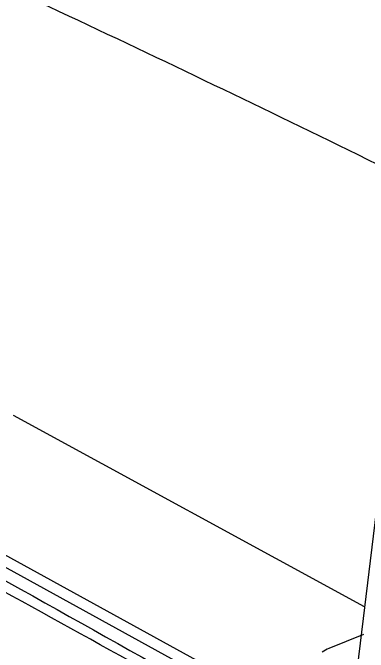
# Model space of a CAD drawing. Extents: x 7 to 135, y 3 to 97.
# Drawn here: x 15.577 to 16.255, y 79.682 to 80.901 of the extents above; entities that cross this region are included whole.
import ezdxf

# ---------------------------------------------------------------- set-up
doc = ezdxf.new("R2010")
doc.units = 0
doc.header["$MEASUREMENT"] = 0
doc.layers.add('OBJECT', color=7, linetype='CONTINUOUS')

msp = doc.modelspace()

# ---------------------------------------------------------------- linework, layer by layer
at = {"layer": 'OBJECT'}
for p, q in [((16.2478, 79.7689), (15.578, 80.1335)), ((16.0874, 79.5793), (15.105, 80.1182)), ((16.0842, 79.5576), (15.0953, 80.1002)), ((16.27, 79.9504), (16.2272, 79.6)), ((16.2459, 79.7157), (16.1796, 79.6896))]:
    msp.add_line(p, q, dxfattribs=at)
msp.add_arc((17.7851, 76.8938), 3.224, 119.8667, 120.1279, dxfattribs=at)
for points, knots in [([(16.4004, 80.5493), (16.2051, 80.6448), (15.813, 80.8364), (15.2183, 81.1101), (14.618, 81.3721), (14.2117, 81.5442), (14.0048, 81.6257), (14.0003, 81.6275)], [0, 0, 0, 0, 0.247386, 0.496605, 0.745647, 0.99447, 1, 1, 1, 1]), ([(14.0003, 80.6297), (14.1529, 80.555), (14.6521, 80.3107), (15.3993, 79.9143), (15.9935, 79.5766), (16.2407, 79.4361)], [0, 0, 0, 0, 0.2045419, 0.6690508, 1, 1, 1, 1]), ([(16.2473, 79.4113), (16.1415, 79.4719), (15.837, 79.6465), (15.3353, 79.9214), (14.7369, 80.2385), (14.2924, 80.4677), (14.0452, 80.5885), (14.0003, 80.6105)], [0, 0, 0, 0, 0.1412846, 0.4064392, 0.6696197, 0.9400179, 1, 1, 1, 1])]:
    msp.add_open_spline(points, degree=3, knots=knots, dxfattribs=at)

doc.saveas('drawing.dxf')
